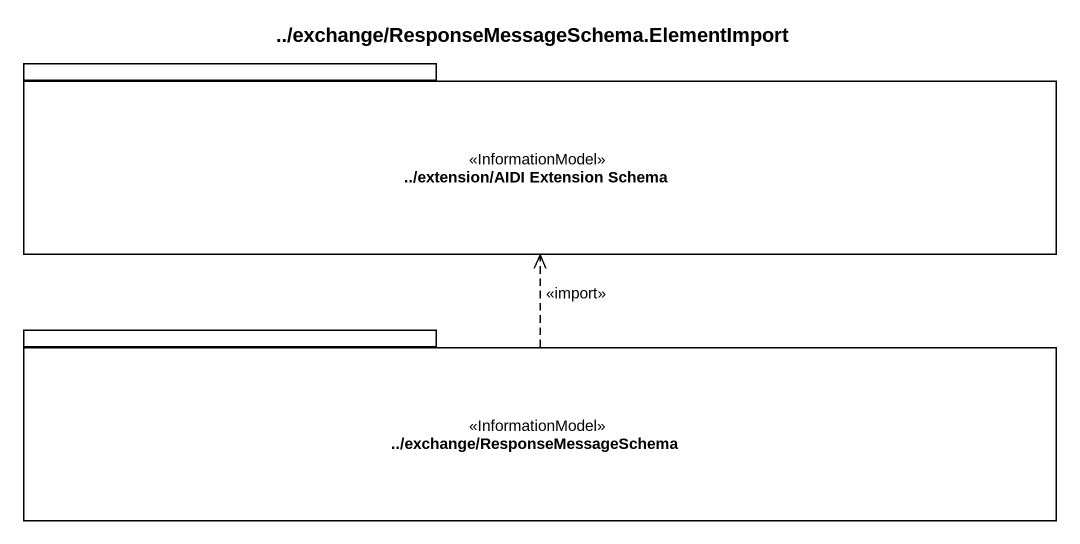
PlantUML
@startuml
title ../exchange/ResponseMessageSchema.ElementImport
package "../extension/AIDI Extension Schema" as extension_AIDI_Extension <<InformationModel>> {
}
package "../exchange/ResponseMessageSchema" as exchange <<InformationModel>> {
}
exchange .up.> extension_AIDI_Extension : <<import>>
@enduml
